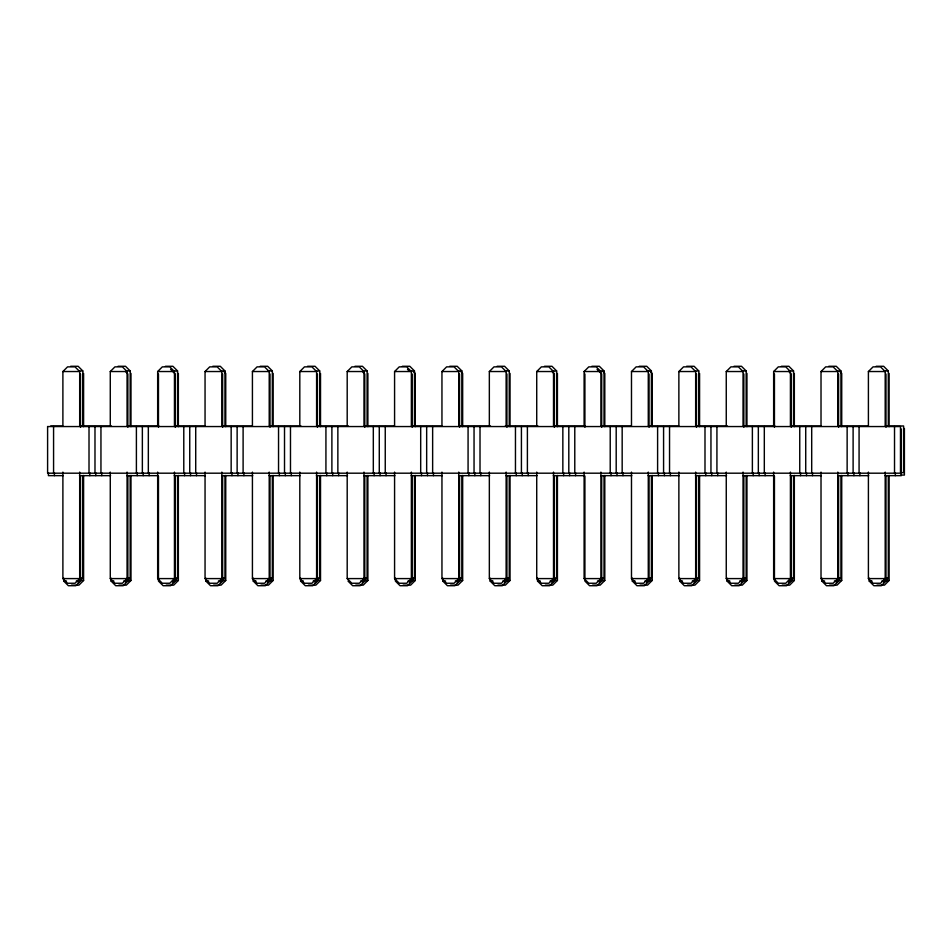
<?xml version="1.0" encoding="UTF-8"?>
<svg xmlns="http://www.w3.org/2000/svg" width="952" height="952" viewBox="0 0 952 952"><rect width="100%" height="100%" fill="white"/><g stroke="black" fill="none" stroke-linecap="round" stroke-linejoin="round"><path stroke-width="1.43" d="M48.397 472.739L48.397 475.655L63.225 475.655M53.574 473.192L53.574 426.555M54.371 475.655L54.371 472.739M79.682 472.109L79.682 578.59L75.018 583.255L67.556 583.255L62.892 578.59L62.892 472.109M62.892 426.258L62.892 371.53L67.556 366.865L75.018 366.865L79.682 371.53L79.682 426.258M80.492 476.048L80.492 581.053L75.827 585.718L68.365 585.718L63.701 581.053L63.701 578.102M80.492 427.234L80.492 373.993M89.012 473.192L89.012 426.555M89.809 475.655L89.809 472.739M94.986 473.192L94.986 426.555M95.783 475.655L95.783 472.739M100.948 473.192L100.948 426.555M101.757 475.655L101.757 472.739M127.068 472.109L127.068 578.59L122.403 583.255L114.942 583.255L110.277 578.59L110.277 472.109M110.277 426.258L110.277 371.53L114.942 366.865L122.403 366.865L127.068 371.53L127.068 426.258M127.865 476.048L127.865 581.053L123.201 585.718L115.739 585.718L111.075 581.053L111.075 578.102M127.865 427.234L127.865 373.993L126.009 372.125M136.398 473.192L136.398 426.555M137.195 475.655L137.195 472.739M142.36 473.192L142.36 426.555M143.169 475.655L143.169 472.739M148.333 473.192L148.333 426.555M149.131 475.655L149.131 472.739M174.454 472.109L174.454 578.59L169.789 583.255L162.328 583.255L157.663 578.59L157.663 472.109M157.663 426.258L157.663 371.53L162.328 366.865L169.789 366.865L174.454 371.53L174.454 426.258M158.46 476.048L158.46 581.053L163.125 585.718L170.586 585.718L175.251 581.053L175.251 476.048M158.46 427.234L158.46 373.993M175.251 427.234L175.251 373.993L170.586 369.328M183.784 473.192L183.784 426.555M184.581 475.655L184.581 472.739M189.745 473.192L189.745 426.555M190.543 475.655L190.543 472.739M195.719 473.192L195.719 426.555M196.517 475.655L196.517 472.739M221.84 472.109L221.84 578.59L217.175 583.255L209.714 583.255L205.049 578.59L205.049 472.109M205.049 426.258L205.049 371.53L209.714 366.865L217.175 366.865L221.84 371.53L221.84 426.258M222.637 476.048L222.637 581.053L217.972 585.718L210.511 585.718L205.846 581.053L205.846 578.102M222.637 427.234L222.637 373.993M231.157 473.192L231.157 426.555M231.967 475.655L231.967 472.739M237.131 473.192L237.131 426.555M237.929 475.655L237.929 472.739M243.105 473.192L243.105 426.555M243.902 475.655L243.902 472.739M269.214 472.109L269.214 578.59L264.549 583.255L257.088 583.255L252.423 578.59L252.423 472.109M252.423 426.258L252.423 371.53L257.088 366.865L264.549 366.865L269.214 371.53L269.214 426.258M270.023 476.048L270.023 581.053L265.358 585.718L257.897 585.718L253.232 581.053L253.232 578.102M270.023 427.234L270.023 373.993M278.543 473.192L278.543 426.555M279.341 475.655L279.341 472.739M284.517 473.192L284.517 426.555M285.314 475.655L285.314 472.739M290.479 473.192L290.479 426.555M291.288 475.655L291.288 472.739M316.599 472.109L316.599 578.59L311.935 583.255L304.473 583.255L299.809 578.59L299.809 472.109M299.809 426.258L299.809 371.53L304.473 366.865L311.935 366.865L316.599 371.53L316.599 426.258M317.397 476.048L317.397 581.053L312.732 585.718L305.271 585.718L300.606 581.053L300.606 578.102M317.397 427.234L317.397 373.993M325.929 473.192L325.929 426.555M326.726 475.655L326.726 472.739M331.891 473.192L331.891 426.555M332.7 475.655L332.7 472.739M337.865 473.192L337.865 426.555M338.662 475.655L338.662 472.739M363.985 472.109L363.985 578.59L359.32 583.255L351.859 583.255L347.194 578.59L347.194 472.109M347.194 426.258L347.194 371.53L351.859 366.865L359.32 366.865L363.985 371.53L363.985 426.258M347.992 581.053L352.656 585.718L360.118 585.718L364.783 581.053L364.783 476.048M364.783 427.234L364.783 373.993L362.914 372.125M373.315 473.192L373.315 426.555M374.112 475.655L374.112 472.739M379.277 473.192L379.277 426.555M380.074 475.655L380.074 472.739M385.251 473.192L385.251 426.555M386.048 475.655L386.048 472.739M411.371 472.109L411.371 578.59L406.706 583.255L399.245 583.255L394.58 578.59L394.58 472.109M394.58 426.258L394.58 371.53L399.245 366.865L406.706 366.865L411.371 371.53L411.371 426.258M395.377 578.102L395.377 581.053L400.042 585.718L407.504 585.718L412.168 581.053L412.168 476.048M412.168 427.234L412.168 373.993M420.689 473.192L420.689 426.555M421.498 475.655L421.498 472.739M426.663 473.192L426.663 426.555M427.46 475.655L427.46 472.739M432.636 473.192L432.636 426.555M433.434 475.655L433.434 472.739M458.745 472.109L458.745 578.59L454.08 583.255L446.619 583.255L441.954 578.59L441.954 472.109M441.954 426.258L441.954 371.53L446.619 366.865L454.08 366.865L458.745 371.53L458.745 426.258M459.554 476.048L459.554 581.053L454.889 585.718L447.428 585.718L442.763 581.053L442.763 578.102M459.554 427.234L459.554 373.993M468.075 473.192L468.075 426.555M468.872 475.655L468.872 472.739M474.048 473.192L474.048 426.555M474.846 475.655L474.846 472.739M480.01 473.192L480.01 426.555M480.82 475.655L480.82 472.739M506.131 472.109L506.131 578.59L501.466 583.255L494.005 583.255L489.34 578.59L489.34 472.109M489.34 426.258L489.34 371.53L494.005 366.865L501.466 366.865L506.131 371.53L506.131 426.258M506.928 476.048L506.928 581.053L502.263 585.718L494.802 585.718L490.137 581.053L490.137 578.102M506.928 427.234L506.928 373.993M515.46 473.192L515.46 426.555M516.258 475.655L516.258 472.739M521.422 473.192L521.422 426.555M522.231 475.655L522.231 472.739M527.396 473.192L527.396 426.555M528.193 475.655L528.193 472.739M553.517 472.109L553.517 578.59L548.852 583.255L541.39 583.255L536.726 578.59L536.726 472.109M536.726 426.258L536.726 371.53L541.39 366.865L548.852 366.865L553.517 371.53L553.517 426.258M554.314 476.048L554.314 581.053L549.649 585.718L542.188 585.718L537.523 581.053L537.523 578.102M554.314 427.234L554.314 373.993L552.446 372.125M562.846 473.192L562.846 426.555M563.643 475.655L563.643 472.739M568.808 473.192L568.808 426.555M569.605 475.655L569.605 472.739M574.782 473.192L574.782 426.555M575.579 475.655L575.579 472.739M600.902 472.109L600.902 578.59L596.238 583.255L588.776 583.255L584.111 578.59L584.111 472.109M584.111 426.258L584.111 371.53L588.776 366.865L596.238 366.865L600.902 371.53L600.902 426.258M584.909 476.048L584.909 581.053L589.574 585.718L597.035 585.718L601.7 581.053L601.7 476.048M584.909 427.234L584.909 373.993M601.7 427.234L601.7 373.993L597.035 369.328M610.22 473.192L610.22 426.555M611.029 475.655L611.029 472.739M616.194 473.192L616.194 426.555M616.991 475.655L616.991 472.739M622.168 473.192L622.168 426.555M622.965 475.655L622.965 472.739M648.276 472.109L648.276 578.59L643.611 583.255L636.15 583.255L631.485 578.59L631.485 472.109M631.485 426.258L631.485 371.53L636.15 366.865L643.611 366.865L648.276 371.53L648.276 426.258M649.074 476.048L649.074 581.053L644.421 585.718L636.959 585.718L632.295 581.053L632.295 578.102M649.074 427.234L649.074 373.993M657.606 473.192L657.606 426.555M658.403 475.655L658.403 472.739M663.58 473.192L663.58 426.555M664.377 475.655L664.377 472.739M669.542 473.192L669.542 426.555M670.351 475.655L670.351 472.739M695.662 472.109L695.662 578.59L690.997 583.255L683.536 583.255L678.871 578.59L678.871 472.109M678.871 426.258L678.871 371.53L683.536 366.865L690.997 366.865L695.662 371.53L695.662 426.258M696.459 476.048L696.459 581.053L691.795 585.718L684.333 585.718L679.668 581.053L679.668 578.102M696.459 427.234L696.459 373.993M704.992 473.192L704.992 426.555M705.789 475.655L705.789 472.739M710.954 473.192L710.954 426.555M711.763 475.655L711.763 472.739M716.927 473.192L716.927 426.555M717.725 475.655L717.725 472.739M743.048 472.109L743.048 578.59L738.383 583.255L730.922 583.255L726.257 578.59L726.257 472.109M726.257 426.258L726.257 371.53L730.922 366.865L738.383 366.865L743.048 371.53L743.048 426.258M743.845 476.048L743.845 581.053L739.18 585.718L731.719 585.718L727.054 581.053L727.054 578.102M743.845 427.234L743.845 373.993M752.377 473.192L752.377 426.555M753.175 475.655L753.175 472.739M758.339 473.192L758.339 426.555M759.137 475.655L759.137 472.739M764.313 473.192L764.313 426.555M765.111 475.655L765.111 472.739M790.422 472.109L790.422 578.59L785.769 583.255L778.308 583.255L773.643 578.59L773.643 472.109M773.643 426.258L773.643 371.53L778.308 366.865L785.769 366.865L790.422 371.53L790.422 426.258M774.44 476.048L774.44 581.053L779.105 585.718L786.566 585.718L791.231 581.053L791.231 476.048M774.44 427.234L774.44 373.993M791.231 427.234L791.231 373.993L789.363 372.125M799.751 473.192L799.751 426.555M800.561 475.655L800.561 472.739M805.725 473.192L805.725 426.555M806.522 475.655L806.522 472.739M811.699 473.192L811.699 426.555M812.496 475.655L812.496 472.739M837.808 472.109L837.808 578.59L833.143 583.255L825.682 583.255L821.017 578.59L821.017 472.109M821.017 426.258L821.017 371.53L825.682 366.865L833.143 366.865L837.808 371.53L837.808 426.258M838.605 476.048L838.605 581.053L833.952 585.718L826.491 585.718L821.826 581.053L821.826 578.102M838.605 427.234L838.605 373.993M847.137 473.192L847.137 426.555M847.934 475.655L847.934 472.739M853.111 473.192L853.111 426.555M853.908 475.655L853.908 472.739M859.073 473.192L859.073 426.555M859.882 475.655L859.882 472.739M885.193 472.109L885.193 578.59L880.529 583.255L873.067 583.255L868.402 578.59L868.402 472.109M868.402 426.258L868.402 371.53L873.067 366.865L880.529 366.865L885.193 371.53L885.193 426.258M885.991 476.048L885.991 581.053L881.326 585.718L873.865 585.718L869.2 581.053L869.2 578.102M885.991 427.234L885.991 373.993M894.523 473.192L894.523 426.555M895.32 475.655L895.32 472.739M901.294 429.019L901.294 475.655L884.979 475.655M78.135 582.672L82.8 578.007L82.8 475.952M83.597 475.464L83.597 580.47L78.933 585.135L71.471 585.135M125.509 582.672L130.174 578.007L130.174 475.952M130.983 475.464L130.983 580.47L126.319 585.135L118.857 585.135M172.895 582.672L177.56 578.007L177.56 475.952M178.357 475.464L178.357 580.47L173.692 585.135L166.231 585.135M220.281 582.672L224.946 578.007L224.946 475.952M225.743 475.464L225.743 580.47L221.078 585.135L213.617 585.135M267.667 582.672L272.332 578.007L272.332 475.952M273.129 475.464L273.129 580.47L268.464 585.135L261.003 585.135M315.041 582.672L319.705 578.007L319.705 475.952M320.515 475.464L320.515 580.47L315.85 585.135L308.388 585.135M362.426 582.672L367.091 578.007L367.091 475.952M367.888 475.464L367.888 580.47L363.224 585.135L355.762 585.135M409.812 582.672L414.477 578.007L414.477 475.952M415.274 475.464L415.274 580.47L410.609 585.135L403.148 585.135M457.198 582.672L461.863 578.007L461.863 475.952M462.66 475.464L462.66 580.47L457.995 585.135L450.534 585.135M504.572 582.672L509.237 578.007L509.237 475.952M510.046 475.464L510.046 580.47L505.381 585.135L497.92 585.135M551.958 582.672L556.622 578.007L556.622 475.952M557.42 475.464L557.42 580.47L552.755 585.135L545.294 585.135M599.343 582.672L604.008 578.007L604.008 475.952M604.806 475.464L604.806 580.47L600.141 585.135L592.679 585.135M646.729 582.672L651.394 578.007L651.394 475.952M652.191 475.464L652.191 580.47L647.527 585.135L640.065 585.135M694.103 582.672L698.768 578.007L698.768 475.952M699.577 475.464L699.577 580.47L694.912 585.135L687.451 585.135M741.489 582.672L746.154 578.007L746.154 475.952M746.951 475.464L746.951 580.47L742.286 585.135L734.825 585.135M788.875 582.672L793.54 578.007L793.54 475.952M794.337 475.464L794.337 580.47L789.672 585.135L782.211 585.135M836.261 582.672L840.925 578.007L840.925 475.952M841.723 475.464L841.723 580.47L837.058 585.135L829.597 585.135M883.634 582.672L888.299 578.007L888.299 475.952M889.108 475.464L889.108 580.47L884.444 585.135L876.982 585.135M70.674 366.282L78.135 366.282L82.8 370.947L82.8 425.663M118.048 366.282L125.509 366.282L130.174 370.947L130.174 425.663M165.434 366.282L172.895 366.282L177.56 370.947L177.56 425.663M212.82 366.282L220.281 366.282L224.946 370.947L224.946 425.663M260.205 366.282L267.667 366.282L272.332 370.947L272.332 425.663M307.579 366.282L315.041 366.282L319.705 370.947L319.705 425.663M354.965 366.282L362.426 366.282L367.091 370.947L367.091 425.663M402.351 366.282L409.812 366.282L414.477 370.947L414.477 425.663M449.737 366.282L457.198 366.282L461.863 370.947L461.863 425.663M497.111 366.282L504.572 366.282L509.237 370.947L509.237 425.663M544.496 366.282L551.958 366.282L556.622 370.947L556.622 425.663M591.882 366.282L599.343 366.282L604.008 370.947L604.008 425.663M639.268 366.282L646.729 366.282L651.394 370.947L651.394 425.663M686.642 366.282L694.103 366.282L698.768 370.947L698.768 425.663M734.028 366.282L741.489 366.282L746.154 370.947L746.154 425.663M781.413 366.282L788.875 366.282L793.54 370.947L793.54 425.663M828.799 366.282L836.261 366.282L840.925 370.947L840.925 425.663M876.173 366.282L883.634 366.282L888.299 370.947L888.299 425.663M78.599 370.947L82.8 370.947M125.985 370.947L130.174 370.947M173.359 370.947L177.56 370.947M220.745 370.947L224.946 370.947M268.131 370.947L272.332 370.947M315.517 370.947L319.705 370.947M362.89 370.947L367.091 370.947M410.276 370.947L414.477 370.947M457.662 370.947L461.863 370.947M505.048 370.947L509.237 370.947M552.422 370.947L556.622 370.947M599.808 370.947L604.008 370.947M647.193 370.947L651.394 370.947M694.579 370.947L698.768 370.947M741.953 370.947L746.154 370.947M789.339 370.947L793.54 370.947M836.725 370.947L840.925 370.947M884.111 370.947L888.299 370.947M62.892 371.53L79.682 371.53M110.277 371.53L127.068 371.53M157.663 371.53L174.454 371.53M205.049 371.53L221.84 371.53M252.423 371.53L269.214 371.53M299.809 371.53L316.599 371.53M347.194 371.53L363.985 371.53M394.58 371.53L411.371 371.53M441.954 371.53L458.745 371.53M489.34 371.53L506.131 371.53M536.726 371.53L553.517 371.53M584.111 371.53L600.902 371.53M631.485 371.53L648.276 371.53M678.871 371.53L695.662 371.53M726.257 371.53L743.048 371.53M773.643 371.53L790.422 371.53M821.017 371.53L837.808 371.53M868.402 371.53L885.193 371.53M50.706 425.972L62.582 425.972M80.313 425.972L111.444 425.972M127.687 425.972L158.829 425.972M175.073 425.972L204.739 425.972M222.459 425.972L252.113 425.972M269.844 425.972L300.975 425.972M317.218 425.972L348.361 425.972M364.604 425.972L394.271 425.972M411.99 425.972L441.645 425.972M459.376 425.972L490.506 425.972M505.274 425.972L537.892 425.972M554.135 425.972L585.278 425.972M601.521 425.972L631.176 425.972M648.907 425.972L678.562 425.972M696.281 425.972L727.423 425.972M743.667 425.972L774.809 425.972M791.053 425.972L820.707 425.972M838.438 425.972L868.093 425.972M885.812 425.972L903.603 425.972L903.603 472.608L901.211 472.608M900.818 475.072L904.4 475.072L904.4 428.436M79.48 475.655L110.611 475.655M126.854 475.655L157.996 475.655M174.24 475.655L205.382 475.655M221.626 475.655L252.756 475.655M269.011 475.655L300.142 475.655M316.385 475.655L347.528 475.655M363.771 475.655L394.913 475.655M411.157 475.655L442.287 475.655M458.543 475.655L489.673 475.655M505.917 475.655L537.059 475.655M553.302 475.655L584.445 475.655M600.688 475.655L631.819 475.655M648.074 475.655L679.204 475.655M695.448 475.655L726.59 475.655M742.834 475.655L773.976 475.655M790.219 475.655L821.35 475.655M837.605 475.655L868.736 475.655M79.992 578.007L82.8 578.007M127.378 578.007L130.174 578.007M174.763 578.007L177.56 578.007M222.149 578.007L224.946 578.007M269.523 578.007L272.332 578.007M316.909 578.007L319.705 578.007M364.295 578.007L367.091 578.007M411.68 578.007L414.477 578.007M459.054 578.007L461.863 578.007M506.44 578.007L509.237 578.007M553.826 578.007L556.622 578.007M601.212 578.007L604.008 578.007M648.586 578.007L651.394 578.007M695.971 578.007L698.768 578.007M743.357 578.007L746.154 578.007M790.743 578.007L793.54 578.007M838.117 578.007L840.925 578.007M885.503 578.007L888.299 578.007M62.892 578.59L79.682 578.59M110.277 578.59L127.068 578.59M157.663 578.59L174.454 578.59M205.049 578.59L221.84 578.59M252.423 578.59L269.214 578.59M299.809 578.59L316.599 578.59M347.194 578.59L363.985 578.59M394.58 578.59L411.371 578.59M441.954 578.59L458.745 578.59M489.34 578.59L506.131 578.59M536.726 578.59L553.517 578.59M584.111 578.59L600.902 578.59M631.485 578.59L648.276 578.59M678.871 578.59L695.662 578.59M726.257 578.59L743.048 578.59M773.643 578.59L790.422 578.59M821.017 578.59L837.808 578.59M868.402 578.59L885.193 578.59M79.397 580.47L83.597 580.47M126.783 580.47L130.983 580.47M174.168 580.47L178.357 580.47M222.946 580.47L225.743 580.47M268.928 580.47L273.129 580.47M316.314 580.47L320.515 580.47M363.7 580.47L367.888 580.47M411.074 580.47L415.274 580.47M459.864 580.47L462.66 580.47M505.845 580.47L510.046 580.47M553.231 580.47L557.42 580.47M600.605 580.47L604.806 580.47M649.395 580.47L652.191 580.47M695.376 580.47L699.577 580.47M742.762 580.47L746.951 580.47M790.136 580.47L794.337 580.47M838.926 580.47L841.723 580.47M886.3 580.47L889.108 580.47M63.701 581.053L66.497 581.053M76.291 581.053L80.492 581.053M111.075 581.053L113.883 581.053M123.677 581.053L127.865 581.053M172.455 581.053L175.251 581.053M205.846 581.053L208.643 581.053M218.436 581.053L222.637 581.053M253.232 581.053L256.029 581.053M265.822 581.053L270.023 581.053M300.606 581.053L303.414 581.053M313.208 581.053L317.397 581.053M360.582 581.053L364.783 581.053M407.968 581.053L412.168 581.053M442.763 581.053L445.56 581.053M455.353 581.053L459.554 581.053M490.137 581.053L492.946 581.053M502.739 581.053L506.928 581.053M537.523 581.053L540.319 581.053M550.113 581.053L554.314 581.053M597.499 581.053L601.7 581.053M632.295 581.053L635.091 581.053M644.885 581.053L649.074 581.053M679.668 581.053L682.477 581.053M692.271 581.053L696.459 581.053M727.054 581.053L729.851 581.053M739.644 581.053L743.845 581.053M788.434 581.053L791.231 581.053M821.826 581.053L824.622 581.053M834.416 581.053L838.605 581.053M869.2 581.053L872.008 581.053M881.79 581.053L885.991 581.053M839.854 371.542L841.723 373.41L841.723 426.651M650.323 371.542L652.191 373.41L652.191 426.651M602.937 371.542L604.806 373.41L604.806 426.651M460.792 371.542L462.66 373.41L462.66 426.651M413.406 371.542L415.274 373.41L415.274 426.651M407.504 369.328L409.372 371.197M223.875 371.542L225.743 373.41L225.743 426.651M889.108 373.41L889.108 426.651M794.337 373.41L794.337 426.651M746.951 373.41L746.951 426.651M699.577 373.41L699.577 426.651M557.42 373.41L557.42 426.651M510.046 373.41L510.046 426.651M367.888 373.41L367.888 426.651M320.515 373.41L320.515 426.651M273.129 373.41L273.129 426.651M178.357 373.41L178.357 426.651M130.983 373.41L130.983 426.651M83.597 373.41L83.597 426.651M47.6 426.555L47.6 473.192L900.485 473.192L900.485 426.555L47.6 426.555"/></g></svg>
